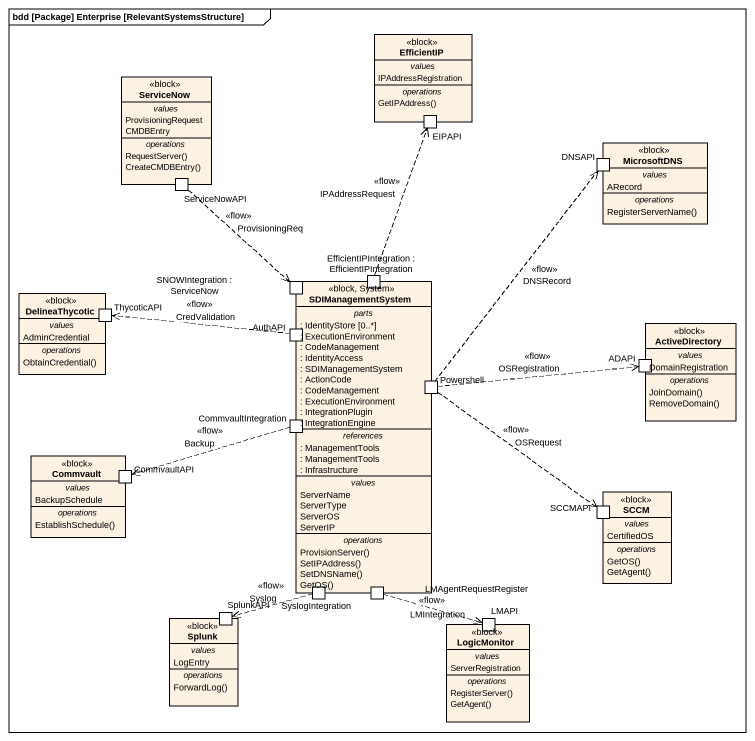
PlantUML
@startuml
mainframe bdd [Package] Enterprise [RelevantSystemsStructure]
hide circle
hide empty members
class EfficientIP <<block>> {
  -- values --
  IPAddressRegistration
  -- operations --
  GetIPAddress()
  -- ports --
  EIPAPI
}
class ServiceNow <<block>> {
  -- values --
  ProvisioningRequest
  CMDBEntry
  -- operations --
  RequestServer()
  CreateCMDBEntry()
  -- ports --
  ServiceNowAPI
}
class MicrosoftDNS <<block>> {
  -- values --
  ARecord
  -- operations --
  RegisterServerName()
  -- ports --
  DNSAPI
}
class DelineaThycotic <<block>> {
  -- values --
  AdminCredential
  -- operations --
  ObtainCredential()
  -- ports --
  ThycoticAPI
}
class SDIManagementSystem <<block, System>> {
  -- parts --
  : IdentityStore [0..*]
  : ExecutionEnvironment
  : CodeManagement
  : IdentityAccess
  : SDIManagementSystem
  : ActionCode
  : CodeManagement
  : ExecutionEnvironment
  : IntegrationPlugin
  : IntegrationEngine
  -- references --
  : ManagementTools
  : ManagementTools
  : Infrastructure
  -- values --
  ServerName
  ServerType
  ServerOS
  ServerIP
  -- operations --
  ProvisionServer()
  SetIPAddress()
  SetDNSName()
  GetOS()
  -- ports --
  EfficientIPIntegration : EfficientIPIntegration
  Powershell
  LMIntegration
  SyslogIntegration
  AuthAPI
  SNOWIntegration : ServiceNow
  CommvaultIntegration
}
class ActiveDirectory <<block>> {
  -- values --
  DomainRegistration
  -- operations --
  JoinDomain()
  RemoveDomain()
  -- ports --
  ADAPI
}
class Commvault <<block>> {
  -- values --
  BackupSchedule
  -- operations --
  EstablishSchedule()
  -- ports --
  CommvaultAPI
}
class SCCM <<block>> {
  -- values --
  CertifiedOS
  -- operations --
  GetOS()
  GetAgent()
  -- ports --
  SCCMAPI
}
class Splunk <<block>> {
  -- values --
  LogEntry
  -- operations --
  ForwardLog()
  -- ports --
  SplunkAPI
}
class LogicMonitor <<block>> {
  -- values --
  ServerRegistration
  -- operations --
  RegisterServer()
  GetAgent()
  -- ports --
  LMAPI
}
ServiceNow::ServiceNowAPI ..> SDIManagementSystem : <<flow>>\nProvisioningReq
SDIManagementSystem .up.> EfficientIP::EIPAPI : <<flow>>\nIPAddressRequest
SDIManagementSystem::AuthAPI .left.> DelineaThycotic::ThycoticAPI : <<flow>>\nCredValidation
SDIManagementSystem::Powershell .up.> MicrosoftDNS::DNSAPI : <<flow>>\nDNSRecord
SDIManagementSystem::Powershell .right.> ActiveDirectory::ADAPI : <<flow>>\nOSRegistration
SDIManagementSystem::Powershell ..> SCCM::SCCMAPI : <<flow>>\nOSRequest
SDIManagementSystem::CommvaultIntegration .left.> Commvault::CommvaultAPI : <<flow>>\nBackup
SDIManagementSystem::SyslogIntegration .left.> Splunk::SplunkAPI : <<flow>>\nSyslog
SDIManagementSystem::LMIntegration .right.> LogicMonitor::LMAPI : <<flow>>\nLMAgentRequestRegister
@enduml
